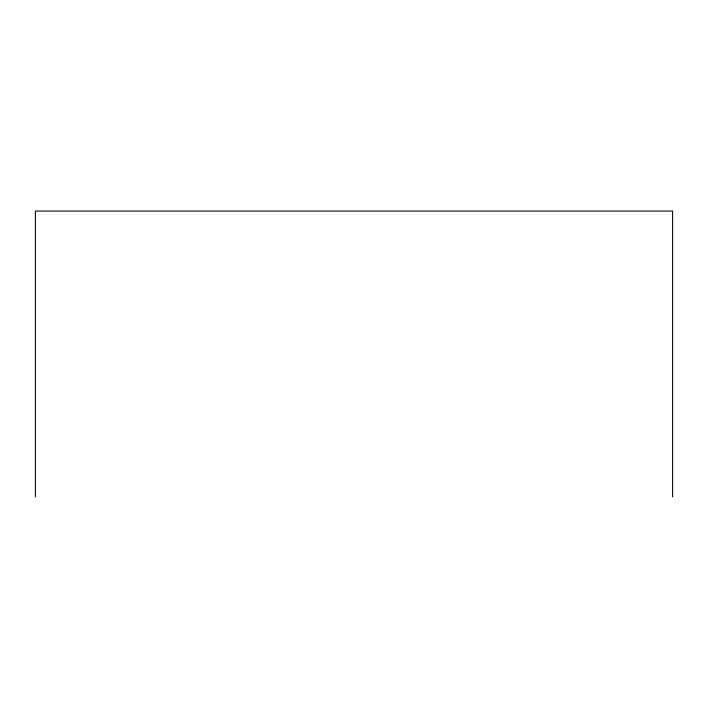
<?xml version="1.0" encoding="UTF-8"?>
<svg xmlns="http://www.w3.org/2000/svg" width="708" height="708" viewBox="0 0 708 708"><rect width="100%" height="100%" fill="white"/><g stroke="black" fill="none" stroke-linecap="round" stroke-linejoin="round"><path stroke-width="1.06" d="M672.6 496.936L672.6 211.064L35.4 211.064L35.4 496.936"/></g></svg>
